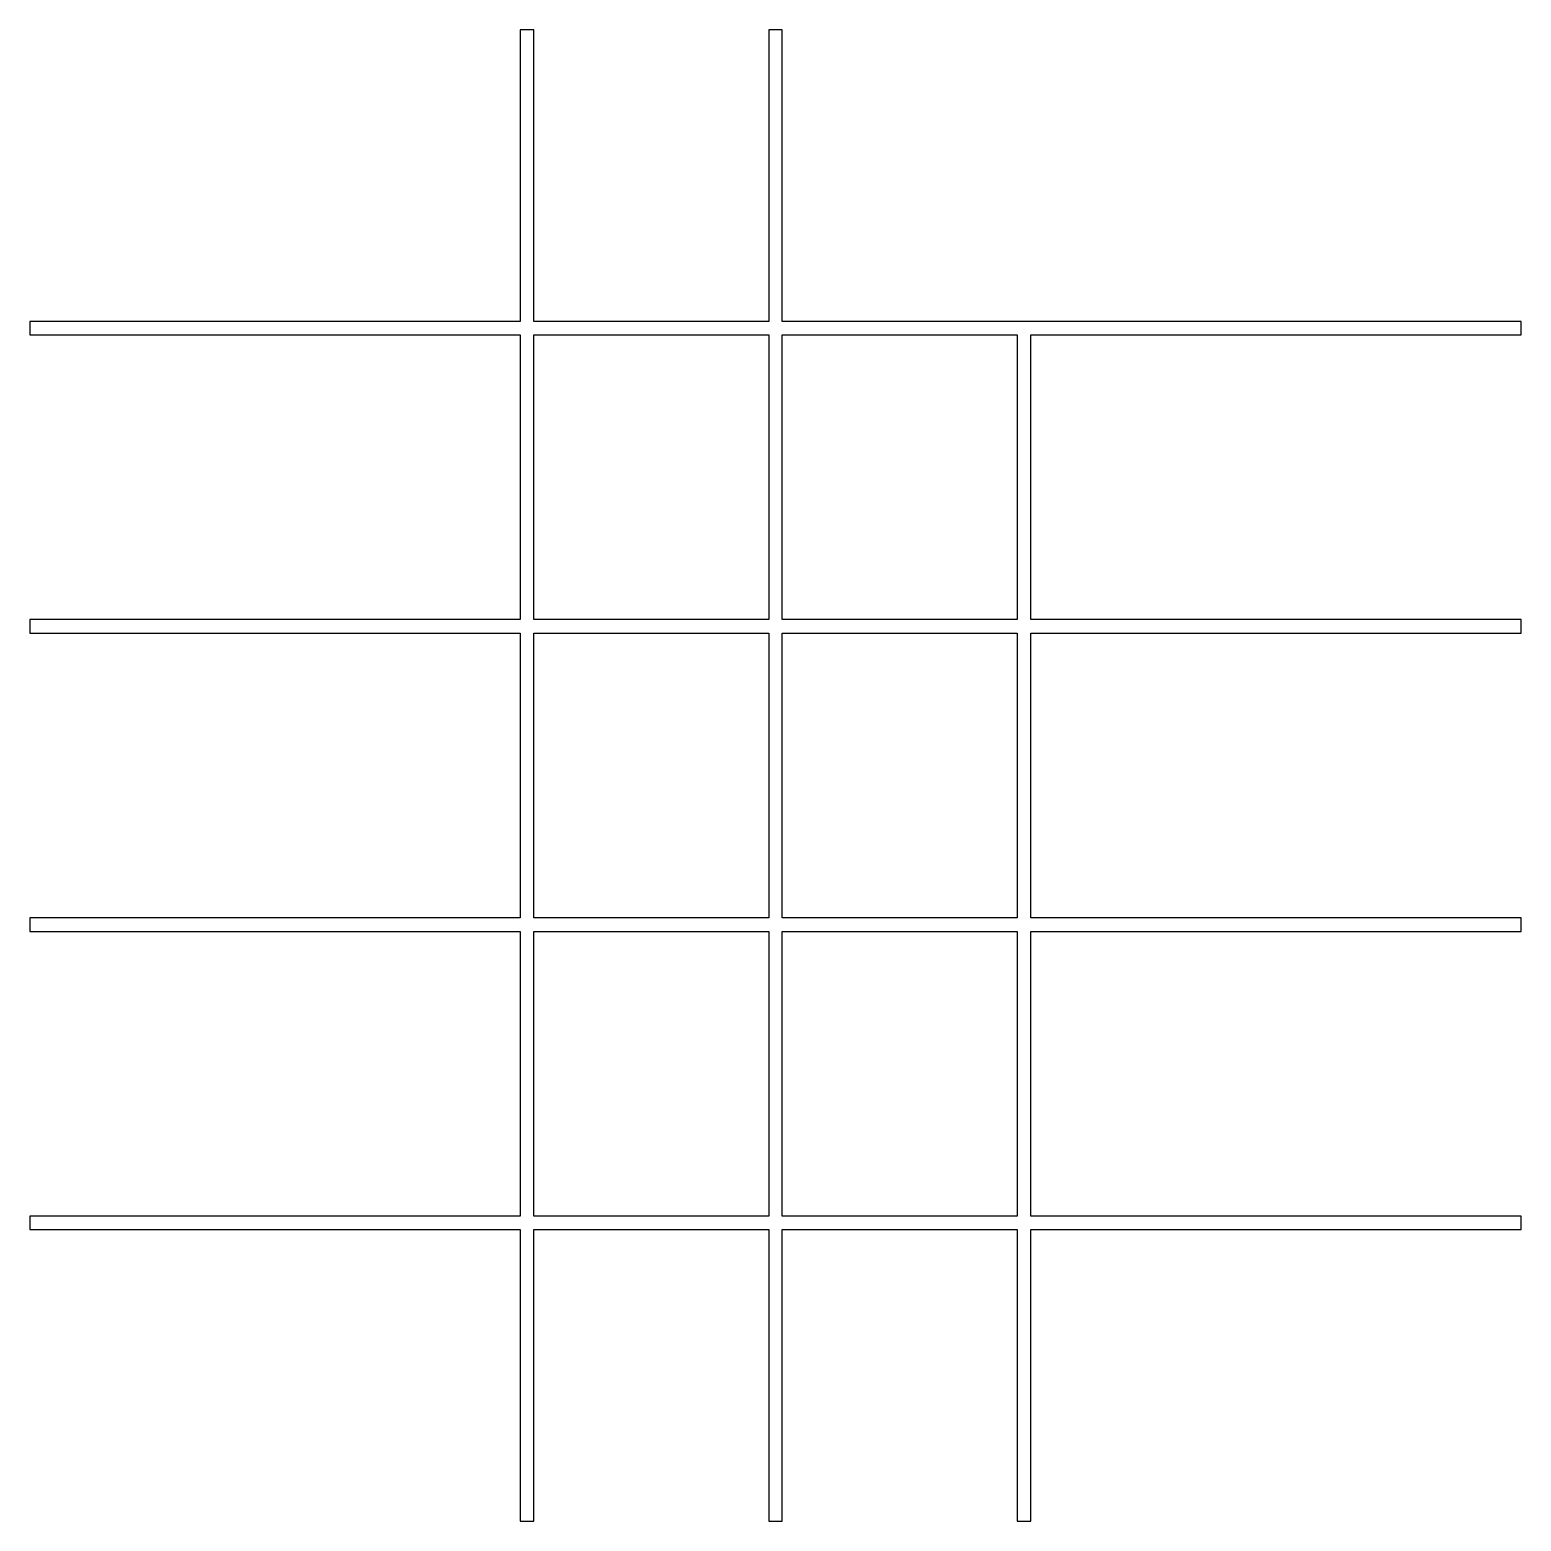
# Model space of a CAD drawing. Extents: x 0 to 222, y 0 to 222.
import ezdxf

# ---------------------------------------------------------------- set-up
doc = ezdxf.new("R2010")
doc.units = 0
doc.layers.get('0').update_dxf_attribs({"linetype": 'CONTINUOUS'})

msp = doc.modelspace()

# ---------------------------------------------------------------- linework, layer by layer
for points in [[(74.8667, 43.32), (109.8, 43.32), (109.8, 0), (111.8, 0), (111.8, 43.32), (146.733, 43.32), (146.733, 0), (148.733, 0), (148.733, 43.32), (221.6, 43.32), (221.6, 45.32), (148.733, 45.32), (148.733, 87.64), (221.6, 87.64), (221.6, 89.64), (148.733, 89.64), (148.733, 131.96), (221.6, 131.96), (221.6, 133.96), (148.733, 133.96), (148.733, 176.28), (221.6, 176.28), (221.6, 178.28), (111.8, 178.28), (111.8, 221.6), (109.8, 221.6), (109.8, 178.28), (74.8667, 178.28), (74.8667, 221.6), (72.8667, 221.6), (72.8667, 178.28), (0, 178.28), (0, 176.28), (72.8667, 176.28), (72.8667, 133.96), (0, 133.96), (0, 131.96), (72.8667, 131.96), (72.8667, 89.64), (0, 89.64), (0, 87.64), (72.8667, 87.64), (72.8667, 45.32), (0, 45.32), (0, 43.32), (72.8667, 43.32), (72.8667, 0), (74.8667, 0)], [(74.8667, 133.96), (74.8667, 176.28), (109.8, 176.28), (109.8, 133.96)], [(111.8, 133.96), (111.8, 176.28), (146.733, 176.28), (146.733, 133.96)], [(74.8667, 89.64), (74.8667, 131.96), (109.8, 131.96), (109.8, 89.64)], [(111.8, 89.64), (111.8, 131.96), (146.733, 131.96), (146.733, 89.64)], [(74.8667, 45.32), (74.8667, 87.64), (109.8, 87.64), (109.8, 45.32)], [(111.8, 45.32), (111.8, 87.64), (146.733, 87.64), (146.733, 45.32)]]:
    msp.add_lwpolyline(points, close=True)

doc.saveas('drawing.dxf')
